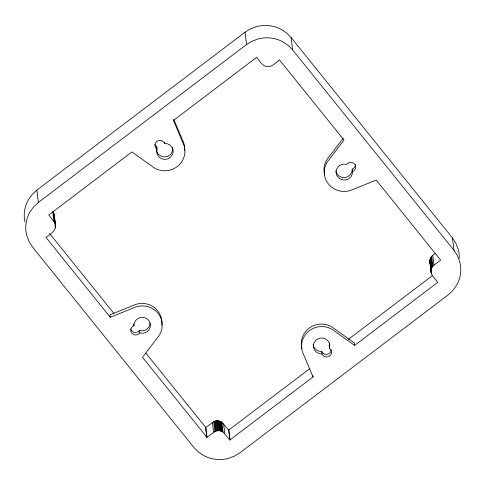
<?xml version="1.0" encoding="UTF-8"?>
<svg xmlns="http://www.w3.org/2000/svg" width="485" height="485" viewBox="0 0 485 485"><rect width="100%" height="100%" fill="white"/><g stroke="black" fill="none" stroke-linecap="round" stroke-linejoin="round"><path stroke-width="0.73" d="M133.951 325.774L133.987 325.138A8.221 7.96 -6.9 0 1 149.162 321.009L150.308 323.901A8.221 7.96 -6.9 0 1 140.377 333.074L139.735 332.959A4.935 4.777 -6.9 0 1 132.126 333.534L131.532 332.795A4.935 4.777 -6.9 0 1 132.32 326.781L132.69 326.472A4.935 4.777 -6.9 0 1 133.951 325.774L133.727 323.925M355.414 164.748A4.935 4.777 -6.9 0 1 352.243 169.101L352.207 169.738A8.221 7.96 -6.9 0 1 335.887 170.975M352.546 171.569L352.504 172.205A8.221 7.96 -6.9 0 1 340.931 179.341L338.318 177.565A8.221 7.96 -6.9 0 1 346.114 164.276L346.763 164.391A4.935 4.777 -6.9 0 1 347.763 163.372L348.157 163.099A4.935 4.777 -6.9 0 1 354.365 163.815L354.959 164.548A4.935 4.777 -6.9 0 1 352.546 171.569L352.243 169.101M54.314 217.183L54.096 214.206L52.719 211.551L53.914 221.427C59.128 227.908 51.167 234.546 45.832 237.226L110.277 317.281L133.266 308.023A20.024 19.376 -6.9 0 1 158.025 313.304A20.024 19.376 -6.9 0 1 157.316 337.893L142.499 357.306L206.956 437.349L214.946 431.474L217.147 430.765L219.462 430.698L223.033 432.02L229.866 439.998L313.037 376.942L312.886 375.705M430.559 264.78C428.249 260.597 431.026 255.571 435.009 253.619M53.914 221.427L48.736 214.994L131.884 151.932L151.805 166.137A20.024 19.376 -6.9 0 0 177.189 166.628A20.024 19.376 -6.9 0 0 182.833 142.602L173.454 120.407L256.613 57.357C259.717 60.589 261.93 66.16 267.035 66.651C272.164 67.324 275.68 62.413 279.536 60.001L343.992 140.044L329.176 159.456A20.024 19.376 -6.9 0 0 328.472 184.045A20.024 19.376 -6.9 0 0 353.225 189.326L376.221 180.068L440.659 260.118C437.373 263.179 431.614 265.174 430.983 270.29C430.268 275.334 435.336 278.645 437.755 282.349L354.614 345.411L334.686 331.213A20.024 19.376 -6.9 0 0 309.303 330.721A20.024 19.376 -6.9 0 0 303.658 354.741L313.037 376.942M154.988 144.415A4.935 4.777 -6.9 0 0 156.746 146.591L156.619 147.222A8.221 7.96 -6.9 0 0 156.479 147.992M157.043 149.065L156.916 149.689A8.221 7.96 -6.9 0 0 170.575 157.14L172.43 154.594A8.221 7.96 -6.9 0 0 165.161 143.439L164.5 143.402A4.935 4.777 -6.9 0 0 157.267 141.123L156.503 141.699A4.935 4.777 -6.9 0 0 155.721 147.719L155.994 148.101A4.935 4.777 -6.9 0 0 157.043 149.065L156.746 146.591M329.454 348.285L329.576 347.654A8.221 7.96 -6.9 0 0 315.917 340.209L314.062 342.756A8.221 7.96 -6.9 0 0 321.337 353.904L321.991 353.941A4.935 4.777 -6.9 0 0 329.224 356.226L329.988 355.644A4.935 4.777 -6.9 0 0 330.776 349.63L330.497 349.248A4.935 4.777 -6.9 0 0 329.454 348.285L329.279 345.187A8.221 7.96 -6.9 0 0 329.467 342.859M343.247 138.158L328.878 156.982A20.024 19.376 -6.9 0 0 324.683 174.836M459.259 258.208A33.035 31.968 -6.9 0 0 458.101 248.902L455.791 243.058L452.463 237.941L291.091 37.509L286.781 33.132L281.5 29.549A33.035 31.968 -6.9 0 0 256.426 26.663L250.381 28.942L245.07 32.204L36.872 190.09L32.325 194.303L28.579 199.444A33.035 31.968 -6.9 0 0 24.947 221.93M38.363 202.439L33.817 206.652L30.076 211.793A33.035 31.968 -6.9 0 0 26.899 236.098L29.209 241.942L32.537 247.059L193.909 447.491L198.219 451.868L203.5 455.451A33.035 31.968 -6.9 0 0 228.574 458.337L234.619 456.058L239.929 452.796L448.128 294.91L452.675 290.697L456.421 285.556A33.035 31.968 -6.9 0 0 459.598 261.245L457.288 255.407L453.96 250.284L292.588 49.852L288.272 45.481L282.991 41.892A33.035 31.968 -6.9 0 0 257.923 39.006L251.873 41.292L246.562 44.553L38.363 202.439L36.872 190.09M206.956 437.349L205.761 427.473L213.752 421.598L215.952 420.883L218.268 420.822L221.839 422.144L228.671 430.122L229.866 439.998M228.671 430.122L309.703 368.685M348.315 339.403L432.784 275.347M331.231 349.83A4.935 4.777 -6.9 0 1 321.694 351.473L321.034 351.437A8.221 7.96 -6.9 0 1 313.067 344.101M130.653 329.048A4.935 4.777 -6.9 0 0 139.431 330.485L140.08 330.606A8.221 7.96 -6.9 0 0 150.12 322.986M145.833 353.056L205.761 427.473M49.5 233.406L114.042 313.565M173.745 119.322L182.536 140.135A20.024 19.376 -6.9 0 1 184.555 150.586M452.463 237.941L453.96 250.284M432.784 255.31L433.978 265.186M431.662 256.347L432.856 266.223M431.183 256.941L432.377 266.817M430.765 257.577L431.959 267.453M430.413 258.244L431.614 268.126M430.134 258.948L431.329 268.823M429.928 259.669L431.123 269.551M429.789 260.409L430.983 270.29M431.104 271.151L431.444 273.97M429.734 261.16L431.201 273.261M354.614 345.411L354.311 342.943L334.389 328.745A20.024 19.376 -6.9 0 0 310.612 327.145A20.024 19.376 -6.9 0 0 301.961 348.733M291.091 37.509L292.588 49.852M321.694 351.473L321.991 353.941M245.07 32.204L246.562 44.553M228.853 429.995L230.048 439.871M223.615 423.841L224.81 433.717M221.839 422.144L223.033 432.02M221.184 421.744L222.379 431.62M220.493 421.41L221.687 431.286M219.772 421.144L220.966 431.019M219.026 420.944L220.226 430.819M218.268 420.822L219.462 430.698M217.492 420.768L218.686 430.644M216.722 420.792L217.917 430.668M215.952 420.883L217.147 430.765M215.194 421.053L216.389 430.929M214.461 421.289L215.655 431.171M213.752 421.598L214.946 431.474M212.442 422.405L213.636 432.28M205.628 427.321L206.822 437.197M164.354 142.172L164.5 143.402M139.431 330.485L139.735 332.959M110.277 317.281L109.974 314.813L132.969 305.55A20.024 19.376 -6.9 0 1 153.484 306.926A20.024 19.376 -6.9 0 1 161.76 325.114M54.265 214.94L55.551 225.561M54.096 214.206L55.484 225.604M53.853 213.497L55.054 223.373M55.084 223.53L55.338 225.646M53.544 212.812L54.738 222.688M55.029 224.973L55.375 227.798M172.733 147.531A8.221 7.96 -6.9 0 1 165.609 156.825A8.221 7.96 -6.9 0 1 156.431 149.55M329.151 345.817A4.935 4.777 -6.9 0 1 329.533 346.102"/></g></svg>
